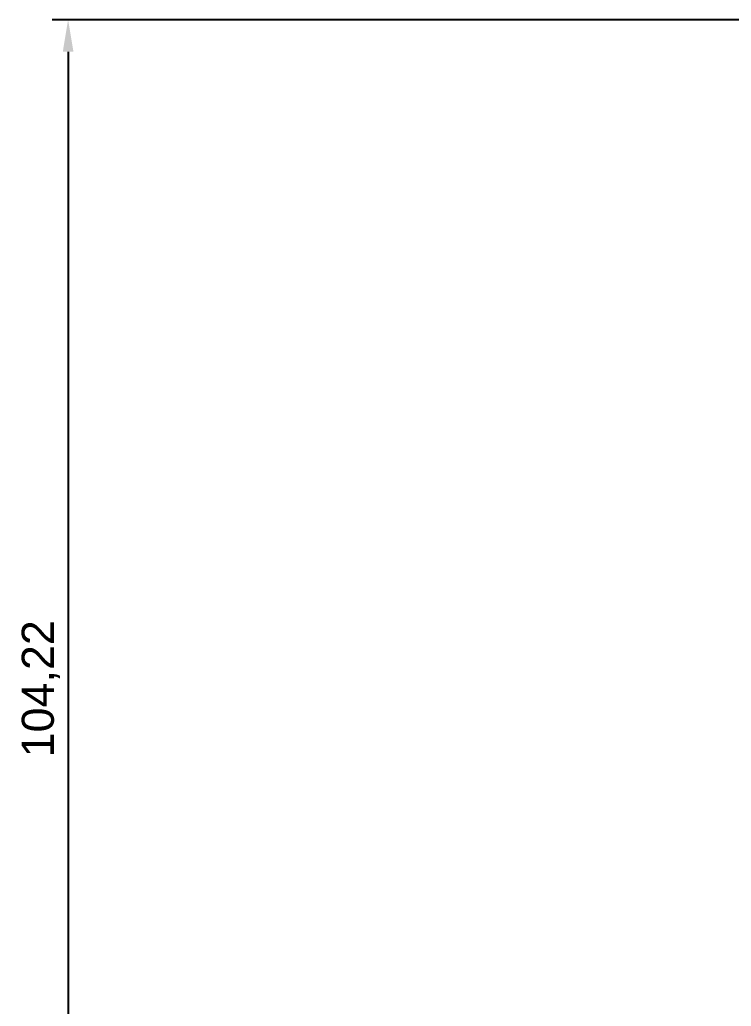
# Model space of a CAD drawing. Header units: millimetres. Extents: x 601 to 1195, y -13 to 407.
# Drawn here: x 921.8 to 977.2, y 233.4 to 310.3 of the extents above; entities that cross this region are included whole.
import ezdxf

# ---------------------------------------------------------------- set-up
doc = ezdxf.new("R2010")
doc.units = ezdxf.units.MM
doc.header["$LTSCALE"] = 0.1
doc.layers.add('DIM', color=3, linetype='Continuous')
doc.styles.get("Standard").update_dxf_attribs({"font": 'arial.ttf'})
doc.dimstyles.new('ISO-25', dxfattribs={"dimtxt": 2.5, "dimasz": 2.5, "dimexe": 1.25, "dimexo": 0.625, "dimtad": 1, "dimtxsty": 'Standard', "dimcen": 2.5, "dimadec": 0, "dimazin": 0, "dimtfac": 1, "dimtmove": 0, "dimatfit": 3, "dimfxl": 0, "dimarcsym": 0})

# ---------------------------------------------------------------- blocks, each defined once
blk = doc.blocks.new('*D22')
at = {"layer": 'Defpoints', "color": 0}
for p in [(1007.922, 310.255), (925.567, 206.036), (936.146, 206.036)]:
    blk.add_point(p, dxfattribs=at)
at = {"layer": 'DIM', "color": 0, "lineweight": -2}
for p, q in [((1007.297, 310.255), (924.317, 310.255)), ((925.567, 307.755), (925.567, 208.536)), ((935.521, 206.036), (924.317, 206.036))]:
    blk.add_line(p, q, dxfattribs=at)
at = {"layer": 'DIM', "color": 0}
for points in [[(925.151, 307.755), (925.984, 307.755), (925.567, 310.255)], [(925.151, 208.536), (925.984, 208.536), (925.567, 206.036)]]:
    blk.add_solid(points, dxfattribs=at)
at = {"layer": 'DIM', "color": 0, "insert": (923.44, 258.146), "char_height": 2.5, "attachment_point": 5, "rotation": 90}
blk.add_mtext('104,22', dxfattribs=at)

msp = doc.modelspace()

# ---------------------------------------------------------------- dimensions: what is measured, and where the dimension line sits
at = {"layer": 'DIM'}
dim = msp.add_linear_dim(base=(925.567, 206.036), p1=(1007.922, 310.255), p2=(936.146, 206.036), angle=90, dimstyle='ISO-25', dxfattribs=at)
dim.commit()
dim.dimension.update_dxf_attribs({"geometry": '*D22', "text_midpoint": (923.44, 258.146)})

doc.saveas('drawing.dxf')
